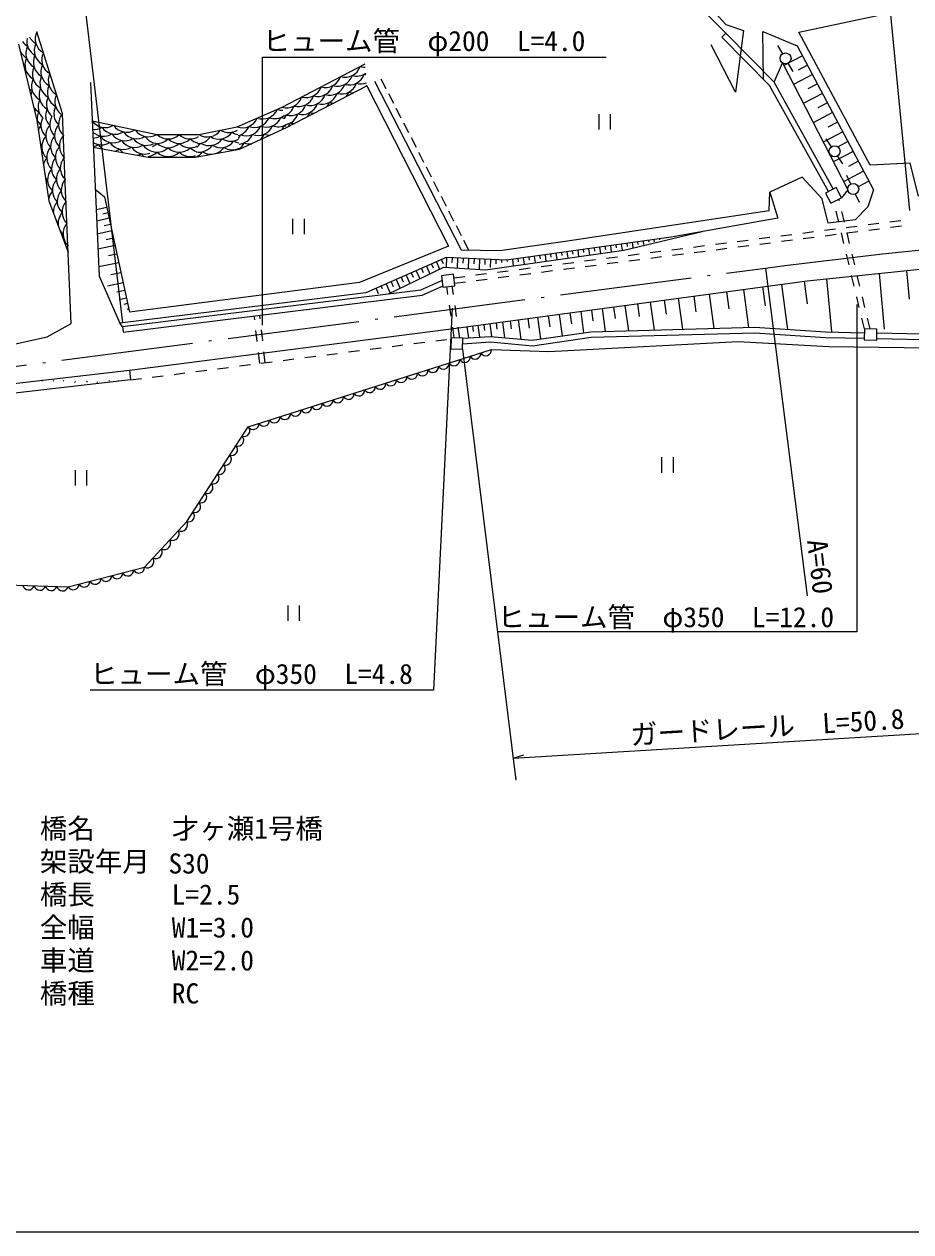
# Model space of a CAD drawing. Units: millimetres, scale not verified. Extents: x 40000 to 680000, y 20000 to 380000.
# Drawn here: x 371899 to 452572, y 205000 to 314894 of the extents above; entities that cross this region are included whole.
import ezdxf
from ezdxf.enums import TextEntityAlignment as Align

# ---------------------------------------------------------------- set-up
doc = ezdxf.new("R2010")
doc.units = ezdxf.units.MM
doc.header["$LTSCALE"] = 1000
doc.linetypes.add('LONG_DASHED_DOTTED', pattern=[15.25, 12, -1.5, 0.25, -1.5])
for name, color, linetype, lineweight in [('M-BGD', 7, 'Continuous', 13), ('M-BMK', 7, 'LONG_DASHED_DOTTED', 13), ('M-STR-HTXT', 7, 'Continuous', 13), ('M-TTL-BAND', 7, 'Continuous', 25)]:
    doc.layers.add(name, color=color, linetype=linetype, lineweight=lineweight)
doc.styles.add('ＭＳ ゴシック', font='')
doc.styles.get('ＭＳ ゴシック').set_extended_font_data('MS Gothic')

msp = doc.modelspace()

# ---------------------------------------------------------------- linework, layer by layer
at = {"layer": 'M-BGD'}
for p, q in [((435737, 314062), (429004, 320939)), ((435381, 313711), (435737, 314062)), ((439724, 309308), (435381, 313711)), ((440128, 309610), (435737, 314062)), ((436620, 308713), (434403, 313025)), ((440914, 312205), (440472, 312949)), ((442712, 312024), (441008, 311123)), ((441866, 310601), (441425, 311345)), ((443162, 311173), (442310, 310722)), ((404359, 309916), (404815, 309026)), ((443613, 310321), (441890, 309410)), ((445082, 299658), (439724, 309308)), ((445519, 299901), (440128, 309610)), ((444068, 309460), (443207, 309004)), ((405043, 308581), (405499, 307691)), ((444524, 308598), (442783, 307677)), ((444984, 307728), (444114, 307267)), ((405727, 307246), (406183, 306356)), ((424172, 306704), (424172, 305304)), ((425222, 306704), (425222, 305304)), ((445445, 306857), (443684, 305926)), ((406411, 305911), (406867, 305021)), ((445911, 305977), (445030, 305511)), ((407095, 304576), (407551, 303686)), ((446376, 305096), (444596, 304155)), ((445357, 303744), (444882, 304468)), ((447318, 303317), (445518, 302365)), ((446847, 304207), (445957, 303736)), ((407780, 303241), (408236, 302351)), ((446379, 302184), (445905, 302908)), ((447794, 302417), (446894, 301941)), ((408464, 301906), (408920, 301016)), ((448269, 301517), (446450, 300555)), ((447119, 300345), (446756, 301131)), ((409148, 300571), (409604, 299681)), ((448751, 300608), (447841, 300126)), ((409832, 299236), (410288, 298347)), ((446070, 298827), (446031, 298988)), ((447900, 298652), (447538, 299437)), ((379430, 298207), (378451, 297997)), ((410516, 297902), (410972, 297012)), ((446018, 296891), (445786, 297864)), ((446534, 296882), (446302, 297854)), ((379640, 297228), (378497, 296982)), ((379535, 297717), (379046, 297612)), ((396320, 297176), (396320, 295776)), ((397370, 297176), (397370, 295776)), ((448681, 296650), (449673, 296778)), ((450665, 296905), (451657, 297032)), ((379886, 296084), (378551, 295798)), ((379763, 296656), (379191, 296533)), ((411200, 296567), (411656, 295677)), ((440746, 295633), (441738, 295760)), ((442730, 295887), (443722, 296014)), ((444714, 296142), (445705, 296269)), ((444771, 295645), (445763, 295772)), ((446483, 294946), (446250, 295918)), ((446697, 296396), (447689, 296523)), ((446755, 295899), (447747, 296026)), ((446999, 294936), (446767, 295909)), ((448739, 296154), (449731, 296281)), ((450723, 296408), (451715, 296535)), ((380172, 294749), (378613, 294415)), ((380029, 295417), (379361, 295274)), ((411884, 295232), (412337, 294349)), ((423748, 294527), (423787, 294247)), ((424243, 294596), (424321, 294040)), ((424738, 294665), (424777, 294387)), ((425234, 294734), (425311, 294181)), ((425729, 294804), (425768, 294527)), ((426224, 294873), (426301, 294321)), ((426719, 294942), (426758, 294666)), ((427214, 295011), (427277, 294566)), ((427710, 295081), (427741, 294858)), ((428205, 295150), (428250, 294829)), ((428700, 295219), (428722, 295059)), ((429195, 295288), (429223, 295092)), ((429690, 295358), (429704, 295260)), ((432811, 294615), (433803, 294743)), ((434795, 294870), (435787, 294997)), ((436779, 295124), (437770, 295251)), ((436836, 294627), (437828, 294755)), ((438762, 295379), (439754, 295506)), ((438820, 294882), (439812, 295009)), ((440804, 295136), (441796, 295263)), ((442788, 295391), (443780, 295518)), ((380340, 293970), (379560, 293802)), ((409870, 293461), (410015, 293130)), ((410331, 293650), (410293, 292775)), ((410830, 293628), (410811, 293191)), ((411330, 293607), (411291, 292713)), ((411829, 293585), (411810, 293138)), ((412329, 293563), (412289, 292651)), ((412828, 293542), (412809, 293086)), ((413328, 293520), (413288, 292590)), ((413827, 293499), (413807, 293033)), ((414327, 293477), (414295, 292742)), ((414826, 293456), (414811, 293088)), ((415326, 293434), (415316, 293200)), ((415825, 293419), (415841, 293303)), ((416320, 293488), (416401, 292913)), ((416816, 293557), (416856, 293270)), ((417311, 293626), (417391, 293054)), ((417806, 293696), (417846, 293409)), ((418301, 293765), (418381, 293194)), ((418796, 293834), (418836, 293549)), ((419291, 293903), (419371, 293335)), ((419787, 293973), (419826, 293689)), ((420282, 294042), (420361, 293476)), ((420777, 294111), (420817, 293828)), ((421272, 294180), (421351, 293617)), ((421767, 294250), (421807, 293968)), ((422263, 294319), (422341, 293758)), ((422758, 294388), (422797, 294108)), ((422892, 293344), (423884, 293471)), ((423253, 294457), (423331, 293899)), ((424876, 293598), (425868, 293725)), ((426860, 293852), (427852, 293980)), ((426918, 293356), (427910, 293483)), ((428844, 294107), (429835, 294234)), ((428901, 293610), (429893, 293737)), ((430827, 294361), (431819, 294488)), ((430885, 293864), (431877, 293992)), ((432869, 294119), (433861, 294246)), ((434853, 294373), (435845, 294500)), ((446947, 293001), (446715, 293973)), ((447464, 292991), (447231, 293964)), ((380507, 293190), (378686, 292799)), ((407580, 292458), (407901, 291726)), ((408038, 292659), (408199, 292293)), ((408496, 292859), (408802, 292162)), ((408954, 293060), (409107, 292711)), ((409412, 293260), (409702, 292598)), ((414957, 292326), (415949, 292453)), ((416941, 292581), (417933, 292708)), ((418925, 292835), (419917, 292962)), ((418983, 292338), (419974, 292465)), ((420909, 293089), (421900, 293216)), ((420966, 292593), (421958, 292720)), ((422950, 292847), (423942, 292974)), ((424934, 293101), (425926, 293228)), ((452187, 292466), (452431, 289876)), ((380898, 291369), (379483, 291066)), ((380702, 292280), (379792, 292084)), ((404832, 291255), (405199, 290418)), ((405290, 291456), (405473, 291037)), ((405748, 291656), (406099, 290854)), ((406206, 291857), (406382, 291456)), ((406664, 292057), (407000, 291290)), ((407122, 292258), (407290, 291874)), ((410990, 291817), (411982, 291945)), ((411048, 291321), (412039, 291448)), ((412973, 292072), (413965, 292199)), ((413031, 291575), (414023, 291702)), ((415015, 291829), (416007, 291957)), ((416999, 292084), (417991, 292211)), ((442854, 291494), (443131, 289442)), ((444912, 291715), (445363, 286929)), ((447412, 291055), (447180, 292028)), ((447928, 291046), (447696, 292018)), ((449679, 292207), (450158, 287129)), ((381049, 290662), (380342, 290510)), ((403916, 290854), (404116, 290398)), ((404374, 291055), (404474, 290827)), ((410454, 290300), (410351, 291010)), ((410961, 290285), (410847, 291068)), ((432818, 290138), (433008, 288729)), ((434227, 290328), (434649, 287208)), ((435787, 290539), (435998, 288979)), ((437348, 290750), (437814, 287295)), ((439075, 290983), (439308, 289256)), ((440802, 291217), (441357, 287114)), ((381201, 289955), (380531, 289811)), ((381306, 289466), (380971, 289394)), ((410742, 288321), (410598, 289310)), ((411249, 288306), (411105, 289295)), ((425524, 289153), (425665, 288114)), ((426563, 289293), (426874, 286994)), ((427713, 289449), (427868, 288299)), ((428862, 289604), (429206, 287058)), ((430135, 289776), (430307, 288503)), ((431408, 289948), (431789, 287129)), ((447877, 289110), (447644, 290083)), ((448393, 289100), (448161, 290073)), ((381411, 288977), (381255, 288944)), ((392879, 288001), (392840, 288347)), ((393375, 288065), (393337, 288408)), ((416840, 287980), (417077, 286226)), ((417717, 288098), (417836, 287221)), ((418595, 288217), (418862, 286234)), ((419586, 288351), (419720, 287359)), ((420577, 288485), (420842, 286521)), ((421559, 288617), (421691, 287635)), ((422541, 288750), (422803, 286805)), ((423513, 288881), (423645, 287909)), ((424486, 289013), (424766, 286936)), ((448341, 287165), (448109, 288137)), ((448858, 287155), (448625, 288128)), ((380850, 287378), (380614, 287683)), ((380850, 287378), (380911, 286881)), ((381469, 283401), (411194, 287217)), ((393104, 286014), (392992, 287007)), ((393600, 286077), (393488, 287071)), ((411030, 286341), (410886, 287331)), ((411537, 286326), (411393, 287316)), ((412185, 287351), (412320, 286352)), ((412685, 287419), (412752, 286919)), ((413184, 287486), (413329, 286416)), ((413719, 287558), (413792, 287023)), ((414254, 287631), (414411, 286471)), ((414834, 287709), (414913, 287129)), ((415414, 287787), (415607, 286361)), ((416127, 287884), (416223, 287170)), ((407358, 285828), (408350, 285955)), ((409342, 286082), (410334, 286210)), ((449474, 286292), (459161, 286098)), ((449483, 286792), (459172, 286598)), ((393328, 284026), (393216, 285020)), ((393824, 284090), (393712, 285084)), ((397440, 284554), (398432, 284682)), ((399424, 284809), (400415, 284936)), ((401407, 285064), (402399, 285191)), ((403391, 285318), (404383, 285446)), ((405375, 285573), (406367, 285700)), ((389505, 283536), (390497, 283663)), ((391489, 283790), (392481, 283918)), ((393472, 284045), (394464, 284172)), ((395456, 284300), (396448, 284427)), ((373501, 282422), (373572, 282493)), ((374534, 282404), (374605, 282475)), ((375452, 282402), (375522, 282473)), ((379603, 282403), (379674, 282473)), ((380483, 282406), (380554, 282477)), ((381570, 282517), (382562, 282644)), ((383554, 282772), (384546, 282899)), ((385538, 283026), (386529, 283154)), ((387521, 283281), (388513, 283408)), ((376494, 282298), (376564, 282369)), ((377607, 282323), (377677, 282394)), ((378513, 282275), (378584, 282345)), ((429888, 275481), (429888, 274081)), ((430938, 275481), (430938, 274081)), ((376531, 274309), (376531, 272909)), ((377581, 274309), (377581, 272909)), ((395880, 261995), (395880, 260595)), ((396930, 261995), (396930, 260595))]:
    msp.add_line(p, q, dxfattribs=at)
for points in [[(429817, 321377), (435739, 314878), (437349, 314331), (436620, 308713)], [(439167, 309873), (439114, 314217), (442244, 312908), (449164, 299826), (448650, 298261), (447505, 297093), (445052, 296789), (444515, 299009), (442693, 300971), (439755, 299602)], [(371389, 313063), (373047, 306154), (374153, 298810), (375899, 294157)], [(378084, 306110), (384003, 304848), (387794, 304848), (391268, 305559), (395374, 307335), (402914, 311283)], [(440128, 309610), (440884, 311364), (446836, 299806), (446251, 299105)], [(377928, 309576), (378723, 291976), (380614, 287683)], [(378193, 303701), (383174, 302795), (387478, 302795), (391505, 303506), (395769, 305480), (403072, 309270)], [(403761, 309697), (411657, 294360), (415180, 294300), (421345, 295180), (439676, 297944), (439755, 299602), (440466, 297233), (430755, 295506), (415792, 293414), (410304, 293651), (403000, 290453), (380614, 287683)], [(403072, 309270), (410495, 294702), (402401, 291385), (381475, 288680)], [(361861, 284190), (366176, 284709), (373993, 286446), (376165, 287670), (375672, 299723)], [(378367, 299870), (379221, 299185), (381475, 288680)], [(405061, 290351), (410092, 292787), (413876, 292553), (426450, 294343), (433598, 296012)], [(411194, 287217), (443147, 291533), (459570, 293227), (461418, 292201), (464425, 276891)], [(380850, 287378), (407978, 290710), (409909, 291563)], [(380911, 286881), (408112, 290223), (409970, 291044)], [(411797, 286319), (414324, 286479), (418131, 286129), (423458, 286899), (438376, 287311), (444814, 286885), (448335, 286815)], [(361907, 265216), (366627, 263985), (375898, 263699), (382862, 265471), (386693, 269629), (392293, 278258), (414418, 285280), (419636, 285121), (436856, 286032), (445116, 285577), (458813, 285394), (463470, 276257), (463740, 274280), (465249, 274136), (467342, 261173)], [(411782, 285817), (414316, 285978), (418144, 285625), (423501, 286400), (438366, 286810), (444793, 286386), (448325, 286315)]]:
    msp.add_lwpolyline(points, dxfattribs=at)
for points in [[(453273, 299246), (452502, 302236), (448881, 302049), (442379, 314177), (465982, 319187), (479307, 319157), (484617, 313344), (484390, 310580)], [(445294, 298595), (446251, 299105), (445763, 300021), (444806, 299511)], [(409979, 290967), (411074, 291094), (410953, 292133), (409858, 292005)], [(448323, 286155), (449471, 286134), (449490, 287143), (448341, 287165)], [(410720, 285354), (411767, 285323), (411797, 286319), (410750, 286350)], [(363306, 281315), (381469, 283401), (381570, 282517), (363407, 280431)]]:
    msp.add_lwpolyline(points, close=True, dxfattribs=at)
at = {"layer": 'M-BGD', "color": 1}
msp.add_lwpolyline([(375672, 299723), (375384, 306752), (373047, 314208)], dxfattribs=at)
at = {"layer": 'M-BGD'}
for centre in [(441169, 311775), (445631, 303326), (447328, 299891)]:
    msp.add_circle(centre, 500, dxfattribs=at)
for centre, radius, start, end in [((372904, 314163), 1450, 216.37939, 241.00421), ((373585, 313328), 1450, 169.40704, 241.00421), ((373668, 314402), 1450, 206.99684, 241.00421), ((374348, 313567), 1450, 153.79857, 241.00403), ((372822, 313089), 1450, 208.74235, 241.00421), ((373502, 312254), 1450, 153.79857, 241.00421), ((374266, 312494), 1450, 153.79857, 241.00421), ((374947, 311659), 1450, 153.79875, 241.00384), ((373420, 311181), 1450, 153.79857, 241.00421), ((374183, 311420), 1450, 153.79857, 241.00421), ((374864, 310585), 1450, 153.79857, 241.00421), ((401088, 311512), 1450, 254.0319, 341.23754), ((401789, 312331), 1450, 297.47016, 297.79937), ((402860, 312440), 1450, 254.0319, 273.05459), ((372739, 312015), 1450, 236.05683, 241.00421), ((373337, 310107), 1450, 153.79857, 159.64654), ((374018, 309272), 1450, 153.79857, 241.00421), ((374101, 310346), 1450, 153.79857, 241.00421), ((374781, 309511), 1450, 153.79857, 241.00421), ((375545, 309751), 1450, 153.79893, 241.00366), ((399316, 310585), 1450, 254.0319, 341.23754), ((400388, 310694), 1450, 254.0319, 341.23754), ((400017, 311403), 1450, 297.49222, 297.77731), ((401459, 310804), 1450, 254.0319, 341.23754), ((402160, 311622), 1450, 254.0319, 304.53186), ((403231, 311731), 1450, 254.0319, 260.48817), ((373337, 310107), 1450, 227.34493, 241.00421), ((373935, 308198), 1450, 153.79857, 171.08228), ((374699, 308437), 1450, 153.79857, 241.00421), ((375462, 308677), 1450, 153.79857, 241.00421), ((397544, 309657), 1450, 254.0319, 341.23754), ((398616, 309766), 1450, 254.0319, 341.23754), ((399687, 309876), 1450, 254.0319, 341.23754), ((400759, 309985), 1450, 254.0319, 341.23754), ((402531, 310913), 1450, 254.0319, 290.97224), ((401830, 310095), 1450, 323.32119, 328.5296), ((374616, 307364), 1450, 153.79857, 227.0371), ((375379, 307603), 1450, 153.79857, 229.04423), ((376143, 307842), 1450, 153.79912, 231.10125), ((395773, 308729), 1450, 254.0319, 341.23754), ((396844, 308839), 1450, 254.0319, 341.23754), ((397916, 308948), 1450, 254.0319, 341.23754), ((398987, 309058), 1450, 254.0319, 341.23754), ((398287, 308240), 1450, 324.61194, 341.23754), ((400058, 309167), 1450, 254.0319, 270.87746), ((400058, 309167), 1450, 323.97384, 341.23754), ((401830, 310095), 1450, 254.0319, 271.53011), ((373935, 308198), 1450, 215.90918, 241.00421), ((374533, 306290), 1450, 153.79857, 184.95958), ((375297, 306529), 1450, 153.79857, 186.64887), ((376060, 306768), 1450, 153.79857, 188.33143), ((376474, 305796), 1450, 138.73968, 225.94532), ((393604, 307714), 1450, 249.79499, 337.00054), ((395440, 308508), 1450, 249.79501, 269.72599), ((395072, 307911), 1450, 288.94545, 341.23754), ((394372, 307093), 1450, 327.29585, 341.23754), ((395443, 307202), 1450, 280.41503, 341.23754), ((396144, 308021), 1450, 254.0319, 341.23754), ((397215, 308130), 1450, 254.0319, 341.23754), ((396515, 307312), 1450, 325.23649, 341.23754), ((398287, 308240), 1450, 254.0319, 270.23936), ((374435, 306714), 1450, 202.22084, 225.94532), ((374517, 304715), 1450, 138.73968, 157.2299), ((374875, 305731), 1450, 157.82751, 225.94532), ((375234, 306746), 1450, 195.60787, 225.94532), ((375316, 304748), 1450, 138.73968, 225.94532), ((375675, 305764), 1450, 149.10133, 225.94532), ((376033, 306779), 1450, 189.01142, 225.94532), ((376115, 304781), 1450, 138.73968, 225.94532), ((379281, 306928), 1450, 214.36413, 301.56949), ((378220, 306745), 1450, 266.09102, 301.56976), ((380176, 306329), 1450, 214.36413, 301.56976), ((381237, 306511), 1450, 214.36439, 301.56923), ((391769, 306919), 1450, 249.79496, 337.00057), ((391010, 306155), 1450, 284.03331, 337.0006), ((392086, 306185), 1450, 249.79496, 337.0006), ((392845, 306949), 1450, 249.79496, 337.0006), ((393163, 306215), 1450, 249.79496, 337.0006), ((393922, 306979), 1450, 249.79496, 337.0006), ((394681, 307744), 1450, 249.79496, 306.14329), ((394998, 307009), 1450, 249.79496, 299.46393), ((395757, 307774), 1450, 249.79496, 263.24535), ((394240, 306245), 1450, 317.60566, 337.0006), ((396075, 307039), 1450, 249.79496, 256.504), ((394743, 306384), 1450, 325.8484, 341.23754), ((396515, 307312), 1450, 254.0319, 269.61481), ((374957, 303732), 1450, 138.73968, 225.94532), ((375756, 303765), 1450, 138.73968, 225.94532), ((376556, 303798), 1450, 138.73968, 225.94532), ((376915, 304813), 1450, 182.20956, 182.47567), ((379115, 306146), 1450, 227.28496, 301.56976), ((378053, 305963), 1450, 274.0849, 301.56976), ((380009, 305546), 1450, 214.36413, 301.56976), ((381071, 305729), 1450, 214.36413, 301.56976), ((382132, 305912), 1450, 214.36413, 301.56976), ((383027, 305312), 1450, 214.36413, 296.11777), ((383193, 306094), 1450, 214.36466, 301.56896), ((384088, 305495), 1450, 214.36413, 254.48874), ((384003, 305498), 1450, 257.67245, 313.60282), ((385150, 305677), 1450, 214.36493, 216.76332), ((385003, 305898), 1450, 226.39718, 313.60282), ((386003, 305498), 1450, 226.39718, 313.60282), ((387003, 305898), 1450, 226.39718, 301.69488), ((388003, 305498), 1450, 226.39718, 256.95737), ((387663, 305485), 1450, 270.20358, 325.16282), ((388563, 306077), 1450, 237.95718, 325.16282), ((388723, 305293), 1450, 237.95718, 325.16282), ((389623, 305886), 1450, 237.95718, 325.16282), ((389462, 306669), 1450, 281.41635, 281.70391), ((390522, 306478), 1450, 237.95718, 302.56434), ((390683, 305694), 1450, 237.95718, 299.5501), ((391582, 306286), 1450, 237.95718, 260.74524), ((390251, 305391), 1450, 321.82043, 337.0006), ((391327, 305421), 1450, 274.86699, 337.0006), ((392404, 305451), 1450, 311.72839, 337.0006), ((394240, 306245), 1450, 249.79496, 272.07912), ((374517, 304715), 1450, 219.89188, 225.94532), ((374598, 302717), 1450, 138.73968, 143.3721), ((375398, 302750), 1450, 138.73968, 225.94532), ((376197, 302782), 1450, 138.73968, 225.94532), ((378948, 305363), 1450, 237.72879, 301.56976), ((377886, 305181), 1450, 282.10828, 301.56976), ((379842, 304764), 1450, 214.36413, 237.29141), ((380904, 304946), 1450, 214.36413, 301.56976), ((379842, 304764), 1450, 282.0919, 301.56976), ((381798, 304347), 1450, 214.36413, 231.70182), ((381965, 305129), 1450, 214.36413, 301.56976), ((382860, 304529), 1450, 214.36413, 288.47564), ((383921, 304712), 1450, 214.36413, 249.0085), ((384003, 304698), 1450, 245.78882, 313.60282), ((383003, 305098), 1450, 292.76089, 313.60282), ((385003, 305098), 1450, 226.39718, 313.60282), ((386003, 304698), 1450, 226.39718, 313.60282), ((387003, 305098), 1450, 226.39718, 295.64027), ((388003, 304698), 1450, 226.39718, 252.11596), ((387824, 304701), 1450, 259.19646, 325.16282), ((386764, 304893), 1450, 306.21506, 325.16282), ((389783, 305102), 1450, 237.95718, 325.16282), ((388883, 304510), 1450, 285.16724, 325.16282), ((390843, 304910), 1450, 237.95718, 296.6017), ((391742, 305503), 1450, 237.95718, 257.87233), ((389943, 304318), 1450, 322.37301, 325.16282), ((391903, 304719), 1450, 237.95718, 240.92418), ((390568, 304657), 1450, 309.97861, 337.0006), ((392404, 305451), 1450, 249.79496, 277.95638), ((375039, 301734), 1450, 138.73968, 163.29134), ((375838, 301767), 1450, 138.73968, 225.94532), ((376637, 301800), 1450, 138.73968, 225.94532), ((376996, 302815), 1450, 182.15444, 182.53078), ((381798, 304347), 1450, 287.68148, 301.56976), ((383755, 303930), 1450, 214.36413, 226.99236), ((383003, 304298), 1450, 277.83961, 313.60282), ((385003, 304298), 1450, 226.39718, 313.60282), ((384003, 303898), 1450, 310.477, 313.60282), ((386003, 303898), 1450, 226.39718, 229.523), ((387003, 304298), 1450, 226.39718, 289.9966), ((386003, 303898), 1450, 310.477, 313.60282), ((388003, 303898), 1450, 226.39718, 229.523), ((386924, 304109), 1450, 296.55414, 325.16282), ((388883, 304510), 1450, 237.95718, 274.84872), ((375479, 300751), 1450, 138.73968, 225.94532), ((376279, 300784), 1450, 138.73968, 225.94532), ((375039, 301734), 1450, 213.83043, 225.94532), ((375121, 299736), 1450, 138.73968, 147.57795), ((375920, 299769), 1450, 138.73968, 225.94532), ((376719, 299801), 1450, 138.73968, 225.94532), ((377078, 300817), 1450, 182.11216, 182.57307), ((375561, 298753), 1450, 138.73968, 171.19946), ((376360, 298786), 1450, 138.73968, 225.94532), ((376002, 297770), 1450, 138.73968, 180.8964), ((376801, 297803), 1450, 138.73968, 225.94532), ((377160, 298818), 1450, 182.0765, 182.60872), ((376002, 297770), 1450, 220.24376, 225.94532), ((376083, 295772), 1450, 138.73968, 141.24642), ((376442, 296787), 1450, 138.73968, 191.65765), ((376883, 295805), 1450, 138.73968, 225.94532), ((377241, 296820), 1450, 182.04509, 182.64013), ((376442, 296787), 1450, 209.48251, 225.94532), ((376524, 294789), 1450, 138.73968, 144.3834), ((376964, 293806), 1450, 138.73968, 147.64004), ((377323, 294822), 1450, 182.0167, 182.66853), ((411977, 284630), 518, 210.80467, 4.41412), ((412939, 284935), 518, 210.80467, 4.41412), ((413901, 285240), 518, 210.80467, 4.41412), ((409091, 283714), 518, 210.80467, 4.41412), ((410053, 284019), 518, 210.80467, 4.41412), ((411015, 284324), 518, 210.80467, 4.41412), ((405243, 282493), 518, 210.80467, 4.41412), ((406205, 282798), 518, 210.80467, 4.41412), ((407167, 283103), 518, 210.80467, 4.41412), ((408129, 283409), 518, 210.80467, 4.41412), ((402358, 281577), 518, 210.80467, 4.41412), ((403320, 281882), 518, 210.80467, 4.41412), ((404281, 282187), 518, 210.80467, 4.41412), ((398510, 280355), 518, 210.80467, 4.41412), ((399472, 280661), 518, 210.80467, 4.41412), ((400434, 280966), 518, 210.80467, 4.41412), ((401396, 281271), 518, 210.80467, 4.41412), ((394662, 279134), 518, 210.80467, 4.41412), ((395624, 279439), 518, 210.80467, 4.41412), ((396586, 279745), 518, 210.80467, 4.41412), ((397548, 280050), 518, 210.80467, 4.41412), ((391903, 277898), 531, 251.27249, 42.76471), ((392738, 278523), 518, 210.80467, 4.41412), ((393700, 278829), 518, 210.80467, 4.41412), ((391343, 277035), 531, 251.27249, 42.76471), ((390783, 276172), 531, 251.27249, 42.76471), ((389663, 274446), 531, 251.27249, 42.76471), ((390223, 275309), 531, 251.27249, 42.76471), ((389103, 273583), 531, 251.27249, 42.76471), ((388543, 272720), 531, 251.27249, 42.76471), ((387983, 271857), 531, 251.27249, 42.76471), ((386863, 270132), 531, 251.27249, 42.76471), ((387423, 270995), 531, 251.27249, 42.76471), ((386163, 269349), 600, 246.78942, 27.89885), ((385397, 268517), 600, 246.78942, 27.89885), ((383864, 266854), 600, 246.78942, 27.89885), ((384631, 267685), 600, 246.78942, 27.89885), ((383098, 266022), 600, 246.78942, 27.89885), ((380343, 264963), 529, 208.41392, 0.13383), ((381338, 265216), 529, 208.41392, 0.13383), ((382333, 265470), 529, 208.41392, 0.13383), ((372297, 263942), 532, 192.59271, 343.87106), ((373327, 263910), 532, 192.59271, 343.87106), ((374357, 263879), 532, 192.59271, 343.87106), ((376363, 263951), 529, 208.41392, 0.13383), ((377358, 264204), 529, 208.41392, 0.13383), ((378353, 264457), 529, 208.41392, 0.13383), ((379348, 264710), 529, 208.41392, 0.13383), ((375387, 263847), 532, 192.59271, 343.87106)]:
    msp.add_arc(centre, radius, start, end, dxfattribs=at)
at = {"layer": 'M-BMK'}
msp.add_line((360205, 282327), (439333, 292698), dxfattribs=at)
msp.add_lwpolyline([(439333, 292698), (441108, 292923), (442883, 293147), (444658, 293368), (446434, 293584), (448210, 293794), (449988, 293995), (451766, 294188), (453546, 294369), (455327, 294538), (457109, 294692), (458892, 294830), (460677, 294951), (462463, 295053), (464250, 295135), (466038, 295194), (467826, 295229), (469615, 295239), (471404, 295222), (473192, 295176), (474979, 295100), (475202, 295088)], dxfattribs=at)
at = {"layer": 'M-STR-HTXT'}
for p, q in [((452494, 297937), (449042, 333318)), ((380877, 287716), (376446, 324878)), ((439333, 292698), (443137, 262889)), ((411767, 285323), (416629, 246098)), ((416381, 248102), (463165, 250916)), ((416381, 248102), (417364, 248412))]:
    msp.add_line(p, q, dxfattribs=at)
for points in [[(393592, 287490), (393592, 311900), (424842, 311900)], [(410828, 289060), (409128, 254304), (377894, 254304)], [(447646, 289372), (447646, 259604), (414972, 259604)]]:
    msp.add_lwpolyline(points, dxfattribs=at)
at = {"layer": 'M-TTL-BAND'}
msp.add_line((40000, 205000), (579000, 205000), dxfattribs=at)

# ---------------------------------------------------------------- texts
at = {"layer": 'M-STR-HTXT', "style": 'ＭＳ ゴシック'}
for s, p in [('ヒューム管\u3000φ200  L=4.0', (393592, 311900)), ('ヒューム管\u3000φ350  L=12.0', (414972, 259470)), ('ヒューム管\u3000φ350  L=4.8', (377894, 254304)), ('橋名', (373327, 240233)), ('才ヶ瀬1号橋', (385327, 240233)), ('架設年月', (373327, 237233)), ('橋長', (373327, 234233)), ('L=2.5', (385327, 234233)), ('全幅', (373327, 231233)), ('W1=3.0', (385327, 231233)), ('車道', (373327, 228233)), ('W2=2.0', (385327, 228233)), ('橋種', (373327, 225233)), ('RC', (385327, 225233))]:
    msp.add_text(s, height=1833, dxfattribs=at).set_placement(p, align=Align.BOTTOM_LEFT)
msp.add_text('A=60', height=1833, rotation=276.357, dxfattribs=at).set_placement((443137, 262889), align=Align.BOTTOM_RIGHT)
msp.add_text('ガードレール\u3000L=50.8', height=1833, rotation=3.442, dxfattribs=at).set_placement((439597, 249498), align=Align.BOTTOM_CENTER)
msp.add_text('S30', height=1833, dxfattribs=at).set_placement((386898, 237053), align=Align.BOTTOM_CENTER)

doc.saveas('drawing.dxf')
